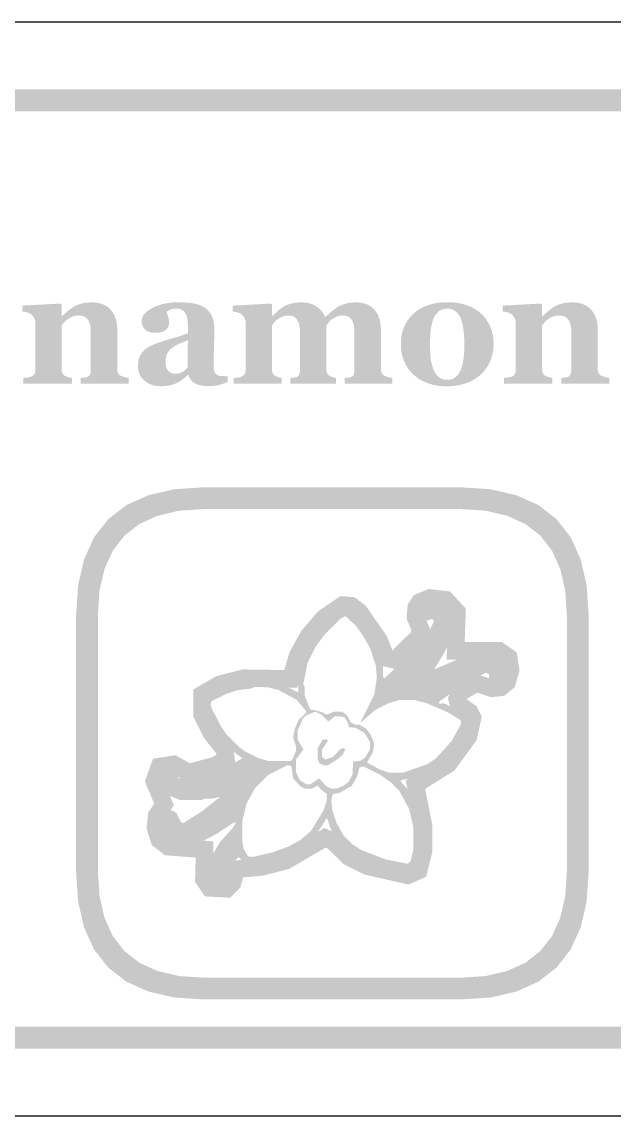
# Model space of a CAD drawing. Header units: millimetres. Extents: x 4 to 272, y 4 to 144.
# Drawn here: x 87.91 to 98.77, y 75.96 to 96.04 of the extents above; entities that cross this region are included whole.
import ezdxf

# ---------------------------------------------------------------- set-up
doc = ezdxf.new("R2010")
doc.units = ezdxf.units.MM
doc.layers.add('CUT', color=1, linetype='Continuous')
doc.layers.add('RASTER', color=7, linetype='Continuous')

msp = doc.modelspace()

# ---------------------------------------------------------------- hatches: boundary and pattern name
at = {"layer": 'RASTER'}
h = msp.add_hatch(color=7, dxfattribs=at)
h.paths.add_polyline_path([(73.2, 92.6), (73.234, 93.116), (73.338, 93.563), (73.509, 93.941), (73.75, 94.25), (74.059, 94.491), (74.438, 94.663), (74.884, 94.766), (75.4, 94.8), (132.6, 94.8), (133.116, 94.766), (133.563, 94.663), (133.941, 94.491), (134.25, 94.25), (134.491, 93.941), (134.663, 93.563), (134.766, 93.116), (134.8, 92.6), (134.8, 79.4), (134.766, 78.884), (134.663, 78.438), (134.491, 78.059), (134.25, 77.75), (133.941, 77.509), (133.563, 77.338), (133.116, 77.234), (132.6, 77.2), (75.4, 77.2), (74.884, 77.234), (74.438, 77.338), (74.059, 77.509), (73.75, 77.75), (73.509, 78.059), (73.338, 78.438), (73.234, 78.884), (73.2, 79.4)])
h.paths.add_polyline_path([(73.6, 92.6), (73.6, 79.4), (73.628, 78.978), (73.712, 78.613), (73.853, 78.303), (74.05, 78.05), (74.303, 77.853), (74.613, 77.712), (74.978, 77.628), (75.4, 77.6), (132.6, 77.6), (133.022, 77.628), (133.388, 77.712), (133.697, 77.853), (133.95, 78.05), (134.147, 78.303), (134.288, 78.613), (134.372, 78.978), (134.4, 79.4), (134.4, 92.6), (134.372, 93.022), (134.288, 93.388), (134.147, 93.697), (133.95, 93.95), (133.697, 94.147), (133.388, 94.288), (133.022, 94.372), (132.6, 94.4), (75.4, 94.4), (74.978, 94.372), (74.613, 94.288), (74.303, 94.147), (74.05, 93.95), (73.853, 93.697), (73.712, 93.388), (73.628, 93.022), (73.6, 92.6)])
for points in [[(89.867, 89.4), (88.985, 89.4), (88.985, 89.507), (88.992, 89.508), (89, 89.508), (89.008, 89.509), (89.016, 89.51), (89.025, 89.511), (89.034, 89.512), (89.043, 89.513), (89.053, 89.514), (89.062, 89.515), (89.071, 89.517), (89.08, 89.518), (89.088, 89.52), (89.095, 89.522), (89.101, 89.524), (89.107, 89.526), (89.113, 89.529), (89.12, 89.533), (89.127, 89.538), (89.133, 89.543), (89.139, 89.549), (89.144, 89.555), (89.149, 89.561), (89.153, 89.568), (89.157, 89.576), (89.16, 89.584), (89.163, 89.593), (89.165, 89.603), (89.167, 89.614), (89.168, 89.626), (89.169, 89.638), (89.17, 89.652), (89.17, 89.667), (89.17, 90.352), (89.169, 90.388), (89.166, 90.422), (89.162, 90.454), (89.156, 90.483), (89.148, 90.51), (89.139, 90.535), (89.128, 90.557), (89.115, 90.577), (89.1, 90.595), (89.084, 90.61), (89.066, 90.623), (89.047, 90.634), (89.026, 90.642), (89.003, 90.648), (88.979, 90.651), (88.953, 90.652), (88.939, 90.652), (88.924, 90.651), (88.91, 90.65), (88.897, 90.648), (88.883, 90.646), (88.87, 90.643), (88.857, 90.639), (88.844, 90.635), (88.831, 90.63), (88.819, 90.625), (88.806, 90.619), (88.794, 90.613), (88.782, 90.607), (88.769, 90.599), (88.757, 90.592), (88.745, 90.584), (88.735, 90.576), (88.725, 90.569), (88.716, 90.561), (88.707, 90.554), (88.699, 90.546), (88.691, 90.539), (88.684, 90.531), (88.677, 90.524), (88.671, 90.516), (88.665, 90.509), (88.659, 90.501), (88.653, 90.495), (88.648, 90.488), (88.643, 90.482), (88.638, 90.475), (88.634, 90.469), (88.634, 89.683), (88.634, 89.67), (88.635, 89.658), (88.636, 89.647), (88.637, 89.636), (88.64, 89.625), (88.642, 89.615), (88.645, 89.606), (88.648, 89.597), (88.652, 89.589), (88.657, 89.581), (88.662, 89.574), (88.668, 89.567), (88.674, 89.561), (88.681, 89.555), (88.689, 89.55), (88.697, 89.545), (88.703, 89.542), (88.709, 89.539), (88.716, 89.536), (88.723, 89.533), (88.731, 89.53), (88.739, 89.527), (88.747, 89.524), (88.755, 89.522), (88.764, 89.519), (88.773, 89.517), (88.782, 89.515), (88.79, 89.513), (88.799, 89.511), (88.807, 89.509), (88.816, 89.508), (88.824, 89.507), (88.824, 89.4), (87.934, 89.4), (87.934, 89.507), (87.943, 89.508), (87.952, 89.509), (87.961, 89.509), (87.97, 89.51), (87.98, 89.511), (87.989, 89.513), (87.998, 89.514), (88.008, 89.515), (88.017, 89.516), (88.026, 89.518), (88.034, 89.519), (88.042, 89.521), (88.05, 89.523), (88.057, 89.525), (88.065, 89.527), (88.071, 89.529), (88.083, 89.533), (88.093, 89.538), (88.102, 89.543), (88.111, 89.549), (88.118, 89.556), (88.125, 89.563), (88.131, 89.571), (88.136, 89.579), (88.14, 89.587), (88.143, 89.597), (88.146, 89.607), (88.149, 89.618), (88.151, 89.629), (88.152, 89.641), (88.153, 89.653), (88.153, 89.667), (88.153, 90.519), (88.153, 90.53), (88.152, 90.542), (88.15, 90.553), (88.147, 90.564), (88.144, 90.575), (88.14, 90.586), (88.135, 90.597), (88.13, 90.608), (88.124, 90.619), (88.117, 90.629), (88.11, 90.639), (88.103, 90.648), (88.095, 90.657), (88.086, 90.665), (88.078, 90.673), (88.068, 90.68), (88.062, 90.685), (88.054, 90.689), (88.047, 90.693), (88.039, 90.696), (88.03, 90.7), (88.021, 90.703), (88.012, 90.707), (88.002, 90.71), (87.992, 90.712), (87.981, 90.715), (87.97, 90.717), (87.959, 90.719), (87.948, 90.721), (87.937, 90.723), (87.925, 90.724), (87.913, 90.726), (87.913, 90.833), (88.612, 90.871), (88.634, 90.849), (88.634, 90.636), (88.64, 90.636), (88.65, 90.646), (88.661, 90.656), (88.673, 90.666), (88.685, 90.677), (88.698, 90.688), (88.711, 90.699), (88.725, 90.712), (88.739, 90.724), (88.754, 90.737), (88.768, 90.749), (88.782, 90.76), (88.796, 90.771), (88.809, 90.781), (88.822, 90.79), (88.835, 90.799), (88.848, 90.808), (88.862, 90.816), (88.877, 90.825), (88.893, 90.833), (88.91, 90.84), (88.929, 90.848), (88.948, 90.855), (88.968, 90.861), (88.99, 90.868), (89.012, 90.874), (89.034, 90.879), (89.057, 90.883), (89.081, 90.886), (89.104, 90.889), (89.128, 90.891), (89.153, 90.892), (89.177, 90.893), (89.235, 90.891), (89.289, 90.884), (89.34, 90.874), (89.386, 90.859), (89.429, 90.84), (89.468, 90.816), (89.504, 90.789), (89.535, 90.757), (89.563, 90.722), (89.588, 90.684), (89.608, 90.643), (89.625, 90.6), (89.638, 90.553), (89.647, 90.504), (89.653, 90.452), (89.655, 90.398), (89.655, 89.68), (89.655, 89.667), (89.656, 89.654), (89.657, 89.642), (89.659, 89.631), (89.661, 89.621), (89.664, 89.611), (89.667, 89.602), (89.671, 89.593), (89.675, 89.586), (89.681, 89.578), (89.687, 89.571), (89.694, 89.564), (89.702, 89.558), (89.711, 89.552), (89.72, 89.547), (89.731, 89.542), (89.737, 89.54), (89.743, 89.537), (89.75, 89.534), (89.757, 89.532), (89.765, 89.529), (89.772, 89.527), (89.78, 89.524), (89.789, 89.522), (89.798, 89.519), (89.807, 89.517), (89.816, 89.515), (89.826, 89.513), (89.836, 89.511), (89.846, 89.509), (89.856, 89.508), (89.867, 89.507)], [(94.701, 89.4), (93.828, 89.4), (93.828, 89.507), (93.836, 89.508), (93.844, 89.509), (93.853, 89.51), (93.861, 89.511), (93.87, 89.512), (93.878, 89.513), (93.887, 89.514), (93.896, 89.514), (93.904, 89.515), (93.912, 89.516), (93.92, 89.518), (93.928, 89.519), (93.935, 89.521), (93.942, 89.524), (93.948, 89.526), (93.954, 89.529), (93.962, 89.533), (93.969, 89.537), (93.975, 89.543), (93.98, 89.548), (93.985, 89.555), (93.989, 89.562), (93.993, 89.57), (93.995, 89.578), (93.997, 89.587), (93.999, 89.596), (94, 89.607), (94.002, 89.617), (94.003, 89.629), (94.003, 89.641), (94.004, 89.653), (94.004, 89.667), (94.004, 90.351), (94.003, 90.387), (94.001, 90.421), (93.996, 90.453), (93.991, 90.483), (93.983, 90.51), (93.974, 90.535), (93.963, 90.557), (93.95, 90.577), (93.936, 90.595), (93.921, 90.61), (93.904, 90.623), (93.885, 90.634), (93.866, 90.642), (93.844, 90.648), (93.822, 90.651), (93.797, 90.652), (93.782, 90.652), (93.767, 90.651), (93.752, 90.65), (93.738, 90.647), (93.724, 90.645), (93.711, 90.641), (93.698, 90.637), (93.685, 90.633), (93.673, 90.628), (93.661, 90.622), (93.65, 90.616), (93.638, 90.611), (93.627, 90.604), (93.616, 90.598), (93.606, 90.591), (93.595, 90.584), (93.585, 90.576), (93.575, 90.568), (93.566, 90.561), (93.557, 90.553), (93.55, 90.545), (93.542, 90.537), (93.535, 90.53), (93.529, 90.522), (93.524, 90.515), (93.518, 90.507), (93.513, 90.5), (93.508, 90.494), (93.503, 90.487), (93.498, 90.481), (93.494, 90.475), (93.49, 90.469), (93.49, 89.683), (93.49, 89.67), (93.491, 89.658), (93.491, 89.646), (93.493, 89.635), (93.495, 89.625), (93.497, 89.615), (93.499, 89.606), (93.502, 89.597), (93.506, 89.589), (93.51, 89.581), (93.515, 89.574), (93.52, 89.568), (93.526, 89.561), (93.533, 89.555), (93.54, 89.55), (93.548, 89.545), (93.554, 89.542), (93.56, 89.539), (93.567, 89.536), (93.573, 89.533), (93.58, 89.53), (93.587, 89.527), (93.594, 89.524), (93.602, 89.522), (93.609, 89.519), (93.617, 89.517), (93.625, 89.515), (93.633, 89.513), (93.641, 89.511), (93.649, 89.509), (93.657, 89.508), (93.666, 89.507), (93.666, 89.4), (92.829, 89.4), (92.829, 89.507), (92.836, 89.508), (92.844, 89.508), (92.852, 89.509), (92.86, 89.51), (92.868, 89.511), (92.877, 89.512), (92.887, 89.513), (92.896, 89.514), (92.906, 89.515), (92.915, 89.517), (92.923, 89.518), (92.931, 89.52), (92.938, 89.522), (92.944, 89.524), (92.95, 89.526), (92.955, 89.529), (92.962, 89.533), (92.969, 89.538), (92.975, 89.543), (92.981, 89.549), (92.985, 89.555), (92.989, 89.561), (92.993, 89.568), (92.995, 89.576), (92.998, 89.584), (93, 89.593), (93.001, 89.603), (93.003, 89.614), (93.004, 89.626), (93.004, 89.638), (93.005, 89.652), (93.005, 89.667), (93.005, 90.351), (93.004, 90.387), (93.002, 90.421), (92.997, 90.453), (92.992, 90.483), (92.984, 90.51), (92.975, 90.535), (92.964, 90.557), (92.951, 90.577), (92.937, 90.595), (92.922, 90.61), (92.905, 90.623), (92.886, 90.634), (92.867, 90.642), (92.845, 90.648), (92.823, 90.651), (92.798, 90.652), (92.783, 90.652), (92.768, 90.651), (92.753, 90.65), (92.739, 90.647), (92.725, 90.645), (92.712, 90.641), (92.699, 90.637), (92.686, 90.633), (92.674, 90.628), (92.662, 90.622), (92.651, 90.616), (92.639, 90.611), (92.628, 90.604), (92.617, 90.598), (92.607, 90.591), (92.596, 90.584), (92.586, 90.576), (92.576, 90.568), (92.567, 90.561), (92.558, 90.553), (92.551, 90.545), (92.543, 90.537), (92.536, 90.53), (92.53, 90.522), (92.525, 90.515), (92.519, 90.507), (92.514, 90.5), (92.509, 90.494), (92.504, 90.487), (92.499, 90.481), (92.495, 90.475), (92.491, 90.469), (92.491, 89.683), (92.491, 89.67), (92.492, 89.658), (92.493, 89.647), (92.494, 89.636), (92.496, 89.625), (92.498, 89.616), (92.501, 89.606), (92.504, 89.598), (92.508, 89.59), (92.512, 89.582), (92.517, 89.575), (92.522, 89.568), (92.528, 89.561), (92.535, 89.555), (92.543, 89.55), (92.551, 89.545), (92.557, 89.542), (92.563, 89.539), (92.569, 89.536), (92.576, 89.533), (92.583, 89.53), (92.59, 89.527), (92.597, 89.524), (92.604, 89.522), (92.612, 89.519), (92.619, 89.517), (92.627, 89.515), (92.635, 89.513), (92.643, 89.511), (92.651, 89.509), (92.66, 89.508), (92.668, 89.507), (92.668, 89.4), (91.791, 89.4), (91.791, 89.507), (91.8, 89.508), (91.809, 89.508), (91.819, 89.509), (91.828, 89.51), (91.838, 89.511), (91.847, 89.512), (91.856, 89.513), (91.865, 89.514), (91.874, 89.515), (91.883, 89.517), (91.891, 89.518), (91.899, 89.52), (91.907, 89.522), (91.914, 89.524), (91.921, 89.526), (91.928, 89.529), (91.939, 89.534), (91.95, 89.539), (91.959, 89.544), (91.968, 89.55), (91.975, 89.557), (91.982, 89.564), (91.988, 89.571), (91.993, 89.579), (91.997, 89.588), (92, 89.597), (92.003, 89.607), (92.006, 89.618), (92.008, 89.629), (92.009, 89.641), (92.01, 89.653), (92.01, 89.667), (92.01, 90.519), (92.01, 90.531), (92.009, 90.542), (92.007, 90.554), (92.004, 90.565), (92.001, 90.577), (91.996, 90.588), (91.991, 90.599), (91.985, 90.611), (91.979, 90.622), (91.972, 90.632), (91.965, 90.641), (91.958, 90.65), (91.95, 90.659), (91.942, 90.667), (91.934, 90.674), (91.925, 90.68), (91.918, 90.685), (91.911, 90.689), (91.904, 90.693), (91.895, 90.696), (91.887, 90.7), (91.878, 90.703), (91.868, 90.707), (91.859, 90.71), (91.848, 90.712), (91.838, 90.715), (91.827, 90.717), (91.816, 90.719), (91.805, 90.721), (91.794, 90.723), (91.782, 90.724), (91.77, 90.726), (91.77, 90.833), (92.469, 90.871), (92.491, 90.849), (92.491, 90.642), (92.497, 90.642), (92.507, 90.652), (92.518, 90.661), (92.53, 90.672), (92.541, 90.682), (92.554, 90.693), (92.567, 90.705), (92.58, 90.717), (92.594, 90.729), (92.608, 90.742), (92.622, 90.753), (92.635, 90.764), (92.649, 90.775), (92.662, 90.785), (92.675, 90.794), (92.688, 90.803), (92.7, 90.811), (92.714, 90.819), (92.729, 90.827), (92.745, 90.835), (92.762, 90.843), (92.78, 90.85), (92.799, 90.857), (92.819, 90.863), (92.839, 90.869), (92.861, 90.875), (92.883, 90.879), (92.905, 90.884), (92.928, 90.887), (92.952, 90.889), (92.976, 90.891), (93, 90.892), (93.025, 90.893), (93.066, 90.892), (93.105, 90.888), (93.143, 90.882), (93.179, 90.875), (93.213, 90.864), (93.245, 90.852), (93.276, 90.837), (93.304, 90.82), (93.331, 90.801), (93.356, 90.781), (93.379, 90.759), (93.4, 90.736), (93.419, 90.711), (93.436, 90.685), (93.451, 90.657), (93.463, 90.628), (93.477, 90.628), (93.487, 90.638), (93.499, 90.648), (93.511, 90.659), (93.524, 90.671), (93.537, 90.682), (93.551, 90.695), (93.565, 90.707), (93.581, 90.721), (93.596, 90.734), (93.611, 90.746), (93.625, 90.758), (93.64, 90.769), (93.653, 90.779), (93.667, 90.789), (93.68, 90.798), (93.693, 90.806), (93.708, 90.815), (93.724, 90.824), (93.741, 90.832), (93.758, 90.84), (93.777, 90.847), (93.797, 90.855), (93.817, 90.861), (93.839, 90.868), (93.861, 90.874), (93.884, 90.879), (93.907, 90.883), (93.931, 90.886), (93.955, 90.889), (93.979, 90.891), (94.004, 90.892), (94.029, 90.893), (94.083, 90.891), (94.133, 90.885), (94.18, 90.874), (94.225, 90.86), (94.266, 90.842), (94.303, 90.819), (94.338, 90.793), (94.369, 90.762), (94.397, 90.728), (94.422, 90.69), (94.442, 90.649), (94.459, 90.604), (94.472, 90.556), (94.481, 90.505), (94.487, 90.45), (94.489, 90.392), (94.489, 89.68), (94.489, 89.667), (94.49, 89.654), (94.491, 89.642), (94.493, 89.631), (94.495, 89.62), (94.498, 89.61), (94.501, 89.601), (94.505, 89.593), (94.509, 89.585), (94.515, 89.577), (94.521, 89.57), (94.528, 89.564), (94.535, 89.557), (94.544, 89.552), (94.553, 89.547), (94.563, 89.542), (94.57, 89.54), (94.576, 89.537), (94.583, 89.534), (94.59, 89.532), (94.597, 89.529), (94.605, 89.527), (94.613, 89.524), (94.621, 89.522), (94.63, 89.519), (94.639, 89.517), (94.649, 89.515), (94.659, 89.513), (94.669, 89.511), (94.679, 89.509), (94.69, 89.508), (94.701, 89.507)], [(98.678, 89.4), (97.796, 89.4), (97.796, 89.507), (97.804, 89.508), (97.811, 89.508), (97.819, 89.509), (97.827, 89.51), (97.836, 89.511), (97.845, 89.512), (97.854, 89.513), (97.864, 89.514), (97.873, 89.515), (97.882, 89.517), (97.891, 89.518), (97.899, 89.52), (97.906, 89.522), (97.912, 89.524), (97.918, 89.526), (97.924, 89.529), (97.931, 89.533), (97.938, 89.538), (97.944, 89.543), (97.95, 89.549), (97.955, 89.555), (97.96, 89.561), (97.964, 89.568), (97.968, 89.576), (97.971, 89.584), (97.974, 89.593), (97.976, 89.603), (97.978, 89.614), (97.979, 89.626), (97.98, 89.638), (97.981, 89.652), (97.981, 89.667), (97.981, 90.352), (97.98, 90.388), (97.978, 90.422), (97.973, 90.454), (97.967, 90.483), (97.959, 90.51), (97.95, 90.535), (97.939, 90.557), (97.926, 90.577), (97.911, 90.595), (97.895, 90.61), (97.878, 90.623), (97.858, 90.634), (97.837, 90.642), (97.814, 90.648), (97.79, 90.651), (97.764, 90.652), (97.75, 90.652), (97.735, 90.651), (97.721, 90.65), (97.708, 90.648), (97.694, 90.646), (97.681, 90.643), (97.668, 90.639), (97.655, 90.635), (97.642, 90.63), (97.63, 90.625), (97.617, 90.619), (97.605, 90.613), (97.593, 90.607), (97.58, 90.599), (97.568, 90.592), (97.556, 90.584), (97.546, 90.576), (97.536, 90.569), (97.527, 90.561), (97.518, 90.554), (97.51, 90.546), (97.502, 90.539), (97.495, 90.531), (97.488, 90.524), (97.482, 90.516), (97.476, 90.509), (97.47, 90.501), (97.464, 90.495), (97.459, 90.488), (97.454, 90.482), (97.449, 90.475), (97.445, 90.469), (97.445, 89.683), (97.445, 89.67), (97.446, 89.658), (97.447, 89.647), (97.448, 89.636), (97.451, 89.625), (97.453, 89.615), (97.456, 89.606), (97.459, 89.597), (97.463, 89.589), (97.468, 89.581), (97.473, 89.574), (97.479, 89.567), (97.485, 89.561), (97.492, 89.555), (97.5, 89.55), (97.508, 89.545), (97.514, 89.542), (97.52, 89.539), (97.527, 89.536), (97.534, 89.533), (97.542, 89.53), (97.55, 89.527), (97.558, 89.524), (97.566, 89.522), (97.575, 89.519), (97.584, 89.517), (97.593, 89.515), (97.601, 89.513), (97.61, 89.511), (97.618, 89.509), (97.627, 89.508), (97.635, 89.507), (97.635, 89.4), (96.745, 89.4), (96.745, 89.507), (96.754, 89.508), (96.763, 89.509), (96.772, 89.509), (96.781, 89.51), (96.791, 89.511), (96.8, 89.513), (96.809, 89.514), (96.819, 89.515), (96.828, 89.516), (96.837, 89.518), (96.845, 89.519), (96.853, 89.521), (96.861, 89.523), (96.868, 89.525), (96.876, 89.527), (96.882, 89.529), (96.894, 89.533), (96.904, 89.538), (96.913, 89.543), (96.922, 89.549), (96.929, 89.556), (96.936, 89.563), (96.942, 89.571), (96.947, 89.579), (96.951, 89.587), (96.954, 89.597), (96.957, 89.607), (96.96, 89.618), (96.962, 89.629), (96.963, 89.641), (96.964, 89.653), (96.964, 89.667), (96.964, 90.519), (96.964, 90.53), (96.963, 90.542), (96.961, 90.553), (96.958, 90.564), (96.955, 90.575), (96.951, 90.586), (96.946, 90.597), (96.941, 90.608), (96.935, 90.619), (96.928, 90.629), (96.921, 90.639), (96.914, 90.648), (96.906, 90.657), (96.898, 90.665), (96.889, 90.673), (96.879, 90.68), (96.873, 90.685), (96.865, 90.689), (96.858, 90.693), (96.85, 90.696), (96.841, 90.7), (96.832, 90.703), (96.823, 90.707), (96.813, 90.71), (96.803, 90.712), (96.792, 90.715), (96.781, 90.717), (96.77, 90.719), (96.759, 90.721), (96.748, 90.723), (96.736, 90.724), (96.724, 90.726), (96.724, 90.833), (97.423, 90.871), (97.445, 90.849), (97.445, 90.636), (97.451, 90.636), (97.461, 90.646), (97.472, 90.656), (97.484, 90.666), (97.496, 90.677), (97.509, 90.688), (97.522, 90.699), (97.536, 90.712), (97.55, 90.724), (97.565, 90.737), (97.579, 90.749), (97.593, 90.76), (97.607, 90.771), (97.62, 90.781), (97.633, 90.79), (97.646, 90.799), (97.659, 90.808), (97.673, 90.816), (97.688, 90.825), (97.704, 90.833), (97.721, 90.84), (97.74, 90.848), (97.759, 90.855), (97.779, 90.861), (97.801, 90.868), (97.823, 90.874), (97.845, 90.879), (97.868, 90.883), (97.892, 90.886), (97.915, 90.889), (97.939, 90.891), (97.964, 90.892), (97.988, 90.893), (98.046, 90.891), (98.1, 90.884), (98.151, 90.874), (98.197, 90.859), (98.24, 90.84), (98.279, 90.816), (98.315, 90.789), (98.346, 90.757), (98.374, 90.722), (98.399, 90.684), (98.419, 90.643), (98.436, 90.6), (98.449, 90.553), (98.458, 90.504), (98.464, 90.452), (98.466, 90.398), (98.466, 89.68), (98.466, 89.667), (98.467, 89.654), (98.468, 89.642), (98.47, 89.631), (98.472, 89.621), (98.475, 89.611), (98.478, 89.602), (98.482, 89.593), (98.486, 89.586), (98.492, 89.578), (98.498, 89.571), (98.505, 89.564), (98.513, 89.558), (98.522, 89.552), (98.531, 89.547), (98.542, 89.542), (98.548, 89.54), (98.554, 89.537), (98.561, 89.534), (98.568, 89.532), (98.576, 89.529), (98.583, 89.527), (98.591, 89.524), (98.6, 89.522), (98.609, 89.519), (98.618, 89.517), (98.627, 89.515), (98.637, 89.513), (98.647, 89.511), (98.657, 89.509), (98.667, 89.508), (98.678, 89.507)]]:
    msp.add_hatch(color=7, dxfattribs=at).paths.add_polyline_path(points)
h = msp.add_hatch(color=7, dxfattribs=at)
h.paths.add_polyline_path([(91.678, 89.431), (91.661, 89.424), (91.644, 89.417), (91.626, 89.411), (91.607, 89.404), (91.588, 89.398), (91.568, 89.391), (91.547, 89.385), (91.525, 89.379), (91.503, 89.374), (91.481, 89.369), (91.458, 89.365), (91.435, 89.362), (91.412, 89.359), (91.388, 89.358), (91.364, 89.356), (91.339, 89.356), (91.296, 89.357), (91.255, 89.359), (91.218, 89.364), (91.183, 89.369), (91.151, 89.377), (91.123, 89.386), (91.097, 89.397), (91.074, 89.41), (91.054, 89.424), (91.035, 89.439), (91.018, 89.456), (91.003, 89.475), (90.989, 89.494), (90.977, 89.516), (90.967, 89.538), (90.958, 89.563), (90.95, 89.563), (90.937, 89.55), (90.925, 89.539), (90.913, 89.527), (90.901, 89.516), (90.889, 89.506), (90.877, 89.496), (90.865, 89.487), (90.854, 89.478), (90.842, 89.469), (90.83, 89.461), (90.818, 89.453), (90.806, 89.445), (90.794, 89.438), (90.781, 89.431), (90.768, 89.424), (90.755, 89.418), (90.738, 89.41), (90.721, 89.403), (90.704, 89.396), (90.687, 89.39), (90.671, 89.384), (90.654, 89.379), (90.638, 89.374), (90.622, 89.37), (90.606, 89.366), (90.587, 89.363), (90.567, 89.361), (90.546, 89.358), (90.523, 89.357), (90.498, 89.356), (90.472, 89.355), (90.444, 89.355), (90.403, 89.356), (90.362, 89.361), (90.324, 89.369), (90.287, 89.38), (90.251, 89.394), (90.217, 89.411), (90.185, 89.431), (90.154, 89.455), (90.126, 89.481), (90.102, 89.509), (90.081, 89.539), (90.064, 89.572), (90.051, 89.606), (90.042, 89.642), (90.036, 89.68), (90.034, 89.721), (90.035, 89.744), (90.036, 89.767), (90.038, 89.788), (90.041, 89.809), (90.044, 89.829), (90.049, 89.848), (90.054, 89.866), (90.061, 89.883), (90.067, 89.899), (90.075, 89.915), (90.083, 89.93), (90.092, 89.945), (90.102, 89.96), (90.112, 89.974), (90.124, 89.988), (90.135, 90.001), (90.146, 90.012), (90.158, 90.023), (90.17, 90.033), (90.183, 90.043), (90.196, 90.053), (90.209, 90.062), (90.223, 90.07), (90.237, 90.078), (90.252, 90.086), (90.267, 90.093), (90.282, 90.101), (90.298, 90.108), (90.314, 90.115), (90.33, 90.122), (90.347, 90.129), (90.364, 90.135), (90.398, 90.147), (90.433, 90.16), (90.47, 90.172), (90.509, 90.185), (90.549, 90.197), (90.591, 90.21), (90.635, 90.223), (90.68, 90.236), (90.725, 90.249), (90.766, 90.261), (90.805, 90.273), (90.84, 90.285), (90.872, 90.296), (90.901, 90.308), (90.927, 90.318), (90.95, 90.329), (90.95, 90.469), (90.95, 90.479), (90.949, 90.489), (90.949, 90.5), (90.948, 90.512), (90.947, 90.524), (90.946, 90.537), (90.945, 90.551), (90.944, 90.566), (90.942, 90.581), (90.94, 90.595), (90.938, 90.608), (90.935, 90.621), (90.931, 90.634), (90.928, 90.645), (90.924, 90.657), (90.919, 90.667), (90.913, 90.679), (90.907, 90.69), (90.9, 90.7), (90.893, 90.71), (90.884, 90.72), (90.875, 90.729), (90.865, 90.738), (90.854, 90.746), (90.843, 90.754), (90.831, 90.76), (90.818, 90.766), (90.804, 90.77), (90.789, 90.774), (90.773, 90.776), (90.756, 90.778), (90.739, 90.778), (90.723, 90.778), (90.708, 90.777), (90.693, 90.776), (90.68, 90.774), (90.667, 90.771), (90.654, 90.768), (90.642, 90.764), (90.631, 90.76), (90.621, 90.756), (90.611, 90.751), (90.601, 90.746), (90.592, 90.742), (90.584, 90.737), (90.576, 90.732), (90.568, 90.728), (90.562, 90.723), (90.563, 90.715), (90.565, 90.706), (90.567, 90.696), (90.57, 90.686), (90.573, 90.674), (90.577, 90.662), (90.582, 90.648), (90.586, 90.633), (90.591, 90.618), (90.595, 90.604), (90.599, 90.589), (90.602, 90.574), (90.604, 90.56), (90.606, 90.546), (90.607, 90.532), (90.607, 90.518), (90.607, 90.511), (90.606, 90.504), (90.605, 90.497), (90.604, 90.49), (90.602, 90.482), (90.6, 90.473), (90.597, 90.465), (90.594, 90.455), (90.59, 90.446), (90.586, 90.438), (90.582, 90.43), (90.578, 90.422), (90.573, 90.415), (90.567, 90.408), (90.562, 90.402), (90.556, 90.396), (90.547, 90.389), (90.538, 90.382), (90.529, 90.376), (90.52, 90.37), (90.51, 90.365), (90.501, 90.36), (90.491, 90.355), (90.48, 90.351), (90.469, 90.347), (90.457, 90.344), (90.443, 90.341), (90.427, 90.339), (90.411, 90.337), (90.392, 90.336), (90.373, 90.335), (90.352, 90.335), (90.322, 90.335), (90.294, 90.338), (90.268, 90.343), (90.244, 90.349), (90.222, 90.358), (90.201, 90.368), (90.183, 90.38), (90.166, 90.394), (90.151, 90.409), (90.138, 90.426), (90.128, 90.443), (90.119, 90.462), (90.112, 90.482), (90.107, 90.503), (90.104, 90.525), (90.103, 90.548), (90.104, 90.569), (90.107, 90.588), (90.112, 90.608), (90.119, 90.626), (90.128, 90.644), (90.14, 90.662), (90.153, 90.679), (90.168, 90.696), (90.185, 90.712), (90.203, 90.727), (90.221, 90.741), (90.241, 90.755), (90.261, 90.768), (90.282, 90.781), (90.304, 90.792), (90.327, 90.803), (90.351, 90.814), (90.375, 90.824), (90.4, 90.833), (90.426, 90.842), (90.453, 90.851), (90.481, 90.858), (90.51, 90.865), (90.54, 90.871), (90.569, 90.877), (90.599, 90.882), (90.627, 90.886), (90.655, 90.89), (90.683, 90.892), (90.71, 90.894), (90.736, 90.895), (90.762, 90.896), (90.797, 90.895), (90.832, 90.895), (90.865, 90.893), (90.898, 90.891), (90.931, 90.889), (90.962, 90.886), (90.993, 90.883), (91.023, 90.879), (91.052, 90.874), (91.081, 90.868), (91.109, 90.861), (91.136, 90.853), (91.162, 90.844), (91.188, 90.833), (91.213, 90.822), (91.237, 90.809), (91.259, 90.796), (91.28, 90.781), (91.3, 90.764), (91.318, 90.746), (91.336, 90.727), (91.352, 90.706), (91.367, 90.684), (91.381, 90.66), (91.394, 90.635), (91.404, 90.608), (91.414, 90.579), (91.421, 90.548), (91.427, 90.516), (91.431, 90.481), (91.434, 90.445), (91.435, 90.406), (91.434, 90.364), (91.434, 90.32), (91.434, 90.274), (91.433, 90.225), (91.432, 90.175), (91.431, 90.123), (91.43, 90.07), (91.428, 90.014), (91.426, 89.959), (91.425, 89.91), (91.424, 89.865), (91.423, 89.826), (91.422, 89.791), (91.422, 89.761), (91.421, 89.735), (91.421, 89.715), (91.422, 89.699), (91.423, 89.684), (91.424, 89.669), (91.426, 89.656), (91.429, 89.643), (91.433, 89.632), (91.437, 89.621), (91.441, 89.611), (91.446, 89.602), (91.452, 89.593), (91.459, 89.585), (91.466, 89.578), (91.474, 89.571), (91.483, 89.565), (91.492, 89.559), (91.502, 89.554), (91.509, 89.551), (91.516, 89.549), (91.525, 89.546), (91.534, 89.544), (91.544, 89.543), (91.555, 89.542), (91.567, 89.541), (91.58, 89.54), (91.594, 89.539), (91.606, 89.539), (91.619, 89.539), (91.631, 89.538), (91.643, 89.538), (91.655, 89.538), (91.667, 89.538), (91.678, 89.538)])
h.paths.add_polyline_path([(90.95, 90.194), (90.929, 90.187), (90.909, 90.18), (90.888, 90.172), (90.868, 90.164), (90.848, 90.156), (90.827, 90.148), (90.807, 90.139), (90.787, 90.13), (90.767, 90.121), (90.749, 90.112), (90.731, 90.103), (90.714, 90.093), (90.698, 90.084), (90.683, 90.074), (90.669, 90.065), (90.655, 90.055), (90.642, 90.044), (90.63, 90.033), (90.618, 90.021), (90.607, 90.008), (90.597, 89.995), (90.587, 89.98), (90.578, 89.966), (90.57, 89.95), (90.563, 89.934), (90.557, 89.917), (90.552, 89.899), (90.547, 89.881), (90.544, 89.862), (90.541, 89.842), (90.54, 89.821), (90.54, 89.8), (90.54, 89.772), (90.543, 89.747), (90.547, 89.723), (90.553, 89.701), (90.56, 89.682), (90.569, 89.664), (90.579, 89.648), (90.592, 89.634), (90.605, 89.622), (90.619, 89.612), (90.634, 89.603), (90.65, 89.596), (90.666, 89.59), (90.683, 89.586), (90.701, 89.584), (90.72, 89.583), (90.739, 89.584), (90.758, 89.585), (90.776, 89.588), (90.793, 89.591), (90.809, 89.596), (90.825, 89.602), (90.839, 89.608), (90.852, 89.616), (90.865, 89.625), (90.878, 89.634), (90.89, 89.643), (90.901, 89.653), (90.912, 89.663), (90.923, 89.674), (90.934, 89.686), (90.944, 89.697)])
h = msp.add_hatch(color=7, dxfattribs=at)
h.paths.add_polyline_path([(96.333, 90.68), (96.359, 90.654), (96.384, 90.627), (96.407, 90.599), (96.429, 90.569), (96.448, 90.538), (96.467, 90.506), (96.483, 90.473), (96.499, 90.439), (96.512, 90.403), (96.524, 90.367), (96.533, 90.33), (96.541, 90.292), (96.548, 90.254), (96.552, 90.214), (96.555, 90.175), (96.556, 90.134), (96.555, 90.094), (96.552, 90.054), (96.548, 90.015), (96.542, 89.976), (96.534, 89.938), (96.524, 89.9), (96.512, 89.863), (96.499, 89.827), (96.484, 89.792), (96.468, 89.757), (96.45, 89.725), (96.43, 89.693), (96.408, 89.663), (96.385, 89.634), (96.361, 89.606), (96.334, 89.58), (96.305, 89.554), (96.274, 89.528), (96.241, 89.505), (96.208, 89.483), (96.172, 89.463), (96.136, 89.444), (96.098, 89.427), (96.058, 89.412), (96.018, 89.398), (95.975, 89.386), (95.932, 89.376), (95.886, 89.368), (95.84, 89.361), (95.792, 89.357), (95.742, 89.354), (95.691, 89.353), (95.647, 89.354), (95.604, 89.356), (95.561, 89.36), (95.52, 89.366), (95.479, 89.373), (95.439, 89.382), (95.401, 89.392), (95.363, 89.404), (95.326, 89.418), (95.29, 89.433), (95.255, 89.45), (95.221, 89.468), (95.188, 89.489), (95.157, 89.51), (95.126, 89.533), (95.097, 89.558), (95.07, 89.583), (95.044, 89.61), (95.02, 89.638), (94.997, 89.668), (94.976, 89.699), (94.956, 89.731), (94.938, 89.765), (94.921, 89.801), (94.906, 89.837), (94.893, 89.875), (94.882, 89.914), (94.873, 89.954), (94.866, 89.994), (94.86, 90.036), (94.857, 90.079), (94.856, 90.124), (94.857, 90.167), (94.86, 90.209), (94.864, 90.25), (94.871, 90.29), (94.878, 90.328), (94.888, 90.365), (94.9, 90.402), (94.913, 90.436), (94.928, 90.47), (94.945, 90.503), (94.963, 90.535), (94.983, 90.566), (95.005, 90.596), (95.029, 90.625), (95.055, 90.653), (95.082, 90.68), (95.11, 90.705), (95.139, 90.729), (95.17, 90.751), (95.203, 90.771), (95.237, 90.79), (95.273, 90.808), (95.31, 90.824), (95.349, 90.839), (95.39, 90.852), (95.431, 90.864), (95.474, 90.874), (95.518, 90.882), (95.563, 90.888), (95.609, 90.892), (95.656, 90.895), (95.705, 90.896), (95.755, 90.895), (95.804, 90.892), (95.851, 90.888), (95.897, 90.882), (95.942, 90.874), (95.985, 90.864), (96.026, 90.852), (96.066, 90.839), (96.104, 90.824), (96.141, 90.808), (96.176, 90.79), (96.211, 90.771), (96.243, 90.751), (96.275, 90.729), (96.304, 90.705), (96.333, 90.68)])
h.paths.add_polyline_path([(95.958, 89.665), (95.966, 89.686), (95.973, 89.708), (95.98, 89.732), (95.986, 89.756), (95.992, 89.781), (95.997, 89.808), (96.002, 89.836), (96.006, 89.864), (96.009, 89.894), (96.012, 89.925), (96.015, 89.958), (96.017, 89.991), (96.019, 90.026), (96.02, 90.062), (96.021, 90.099), (96.021, 90.137), (96.021, 90.163), (96.02, 90.19), (96.019, 90.218), (96.017, 90.247), (96.015, 90.276), (96.013, 90.307), (96.01, 90.339), (96.006, 90.371), (96.002, 90.403), (95.998, 90.434), (95.993, 90.462), (95.988, 90.489), (95.982, 90.514), (95.976, 90.538), (95.969, 90.559), (95.962, 90.579), (95.953, 90.602), (95.943, 90.623), (95.932, 90.643), (95.92, 90.662), (95.908, 90.679), (95.894, 90.695), (95.88, 90.71), (95.865, 90.724), (95.849, 90.737), (95.832, 90.747), (95.814, 90.756), (95.794, 90.764), (95.774, 90.77), (95.753, 90.774), (95.731, 90.776), (95.708, 90.777), (95.682, 90.776), (95.658, 90.773), (95.635, 90.769), (95.614, 90.763), (95.594, 90.755), (95.575, 90.745), (95.557, 90.733), (95.541, 90.72), (95.526, 90.705), (95.512, 90.689), (95.499, 90.672), (95.486, 90.654), (95.475, 90.635), (95.464, 90.615), (95.454, 90.594), (95.445, 90.572), (95.438, 90.551), (95.431, 90.528), (95.425, 90.505), (95.419, 90.481), (95.414, 90.456), (95.41, 90.431), (95.406, 90.404), (95.403, 90.376), (95.4, 90.348), (95.398, 90.32), (95.396, 90.291), (95.394, 90.262), (95.393, 90.233), (95.392, 90.203), (95.391, 90.173), (95.391, 90.143), (95.391, 90.104), (95.392, 90.066), (95.393, 90.031), (95.394, 89.997), (95.395, 89.965), (95.397, 89.934), (95.399, 89.905), (95.401, 89.878), (95.404, 89.852), (95.408, 89.826), (95.413, 89.8), (95.419, 89.773), (95.426, 89.747), (95.433, 89.721), (95.442, 89.694), (95.451, 89.668), (95.46, 89.646), (95.47, 89.625), (95.481, 89.605), (95.492, 89.587), (95.505, 89.569), (95.518, 89.553), (95.533, 89.538), (95.548, 89.525), (95.564, 89.512), (95.581, 89.501), (95.6, 89.492), (95.619, 89.485), (95.64, 89.479), (95.661, 89.475), (95.684, 89.473), (95.708, 89.472), (95.729, 89.473), (95.75, 89.475), (95.77, 89.479), (95.789, 89.484), (95.808, 89.491), (95.825, 89.499), (95.842, 89.509), (95.858, 89.521), (95.874, 89.534), (95.888, 89.548), (95.902, 89.564), (95.915, 89.581), (95.927, 89.6), (95.938, 89.62), (95.948, 89.642), (95.958, 89.665)])
h = msp.add_hatch(color=7, dxfattribs=at)
h.paths.add_polyline_path([(88.9, 85.15), (88.937, 85.701), (89.047, 86.178), (89.23, 86.582), (89.488, 86.913), (89.818, 87.17), (90.222, 87.353), (90.699, 87.463), (91.25, 87.5), (95.95, 87.5), (96.501, 87.463), (96.978, 87.353), (97.382, 87.17), (97.712, 86.913), (97.97, 86.582), (98.153, 86.178), (98.263, 85.701), (98.3, 85.15), (98.3, 80.45), (98.263, 79.899), (98.153, 79.422), (97.97, 79.018), (97.713, 78.688), (97.382, 78.43), (96.978, 78.247), (96.501, 78.137), (95.95, 78.1), (91.25, 78.1), (90.699, 78.137), (90.222, 78.247), (89.818, 78.43), (89.488, 78.688), (89.23, 79.018), (89.047, 79.422), (88.937, 79.899), (88.9, 80.45)])
h.paths.add_polyline_path([(89.3, 85.15), (89.3, 80.45), (89.33, 79.993), (89.422, 79.597), (89.574, 79.262), (89.788, 78.988), (90.062, 78.774), (90.397, 78.622), (90.793, 78.53), (91.25, 78.5), (95.95, 78.5), (96.407, 78.53), (96.803, 78.622), (97.138, 78.774), (97.413, 78.988), (97.626, 79.262), (97.778, 79.597), (97.87, 79.993), (97.9, 80.45), (97.9, 85.15), (97.87, 85.607), (97.778, 86.003), (97.626, 86.338), (97.413, 86.613), (97.138, 86.826), (96.803, 86.978), (96.407, 87.07), (95.95, 87.1), (91.25, 87.1), (90.793, 87.07), (90.397, 86.978), (90.062, 86.826), (89.788, 86.613), (89.574, 86.338), (89.422, 86.003), (89.33, 85.607), (89.3, 85.15)])
h = msp.add_hatch(color=7, dxfattribs=at)
h.paths.add_polyline_path([(95.368, 85.633), (95.757, 85.587), (96.047, 85.275), (96.026, 84.659), (96.708, 84.659), (96.978, 84.473), (97.032, 84.142), (96.945, 83.831), (96.751, 83.673), (96.511, 83.648), (96.257, 83.73), (96.061, 83.617), (96.057, 83.607), (96.054, 83.617), (96.244, 83.482), (96.34, 83.29), (96.246, 82.861), (95.839, 82.302), (95.302, 81.964), (95.433, 81.296), (95.433, 80.809), (95.319, 80.353), (94.997, 80.209), (94.19, 80.392), (93.814, 80.579), (93.506, 80.876), (93.477, 80.889), (92.807, 80.496), (92.328, 80.373), (91.962, 80.341), (91.913, 80.156), (91.726, 79.969), (91.261, 79.992), (91.082, 80.261), (91.093, 80.704), (90.53, 80.747), (90.287, 80.935), (90.193, 81.237), (90.221, 81.526), (90.332, 81.697), (90.16, 82.103), (90.312, 82.52), (90.723, 82.582), (90.988, 82.435), (91.404, 82.548), (91.475, 82.593), (91.471, 82.615), (91.252, 82.889), (91.049, 83.292), (91.049, 83.789), (91.466, 84.032), (91.953, 84.157), (92.717, 84.146), (92.815, 84.477), (93.031, 84.865), (93.337, 85.223), (93.75, 85.504), (94.011, 85.481), (94.216, 85.32), (94.599, 84.767), (94.703, 84.504), (94.699, 84.505), (95.036, 84.837), (95.05, 84.884), (94.959, 85.089), (94.982, 85.352), (95.095, 85.522)])
h.paths.add_polyline_path([(95.412, 85.306), (95.307, 85.263), (95.293, 85.242), (95.285, 85.143), (95.39, 84.907), (95.319, 84.667), (94.8, 84.154), (94.467, 84.229), (94.315, 84.615), (93.98, 85.098), (93.888, 85.171), (93.836, 85.175), (93.552, 84.983), (93.295, 84.681), (93.112, 84.352), (92.955, 83.822), (91.991, 83.837), (91.589, 83.733), (91.369, 83.605), (91.369, 83.368), (91.522, 83.063), (91.776, 82.747), (91.82, 82.435), (91.535, 82.251), (90.946, 82.093), (90.663, 82.249), (90.548, 82.232), (90.504, 82.111), (90.693, 81.666), (90.532, 81.418), (90.518, 81.27), (90.563, 81.126), (90.65, 81.059), (91.42, 81.001), (91.405, 80.354), (91.438, 80.304), (91.601, 80.296), (91.626, 80.321), (91.71, 80.641), (92.274, 80.689), (92.684, 80.795), (93.454, 81.247), (93.686, 81.147), (94, 80.844), (94.298, 80.696), (94.964, 80.545), (95.046, 80.581), (95.113, 80.848), (95.113, 81.265), (94.946, 82.118), (95.616, 82.54), (95.948, 82.995), (96.003, 83.248), (95.993, 83.268), (95.779, 83.42), (95.717, 83.627), (95.809, 83.84), (96.219, 84.078), (96.545, 83.973), (96.623, 83.981), (96.664, 84.014), (96.704, 84.16), (96.684, 84.287), (96.608, 84.339), (95.695, 84.339), (95.722, 85.154), (95.603, 85.283), (95.412, 85.306)])
h = msp.add_hatch(color=7, dxfattribs=at)
h.paths.add_polyline_path([(95.414, 85.393), (95.566, 85.401), (95.653, 85.355), (95.76, 85.276), (95.831, 85.135), (95.831, 84.895), (95.805, 84.789), (95.653, 84.462), (95.467, 84.159), (96.017, 84.39), (96.363, 84.47), (96.576, 84.444), (96.716, 84.372), (96.77, 84.319), (96.815, 84.204), (96.754, 84), (96.663, 83.904), (96.629, 83.885), (96.488, 83.904), (96.469, 84.071), (96.416, 84.098), (96.063, 83.92), (95.547, 83.558), (95.573, 83.521), (95.619, 83.54), (95.698, 83.513), (95.946, 83.388), (96.079, 83.282), (96.097, 83.168), (96.044, 83.035), (95.946, 82.841), (95.813, 82.655), (95.547, 82.389), (95.3, 82.237), (95.087, 82.158), (94.874, 82.131), (94.848, 82.104), (94.962, 81.98), (95.087, 81.732), (95.193, 81.307), (95.193, 80.802), (95.095, 80.502), (95.007, 80.456), (94.795, 80.483), (94.236, 80.642), (93.989, 80.767), (93.67, 81.06), (93.572, 81.227), (93.5, 81.432), (93.261, 81.06), (92.995, 80.874), (92.695, 80.722), (92.163, 80.589), (92.004, 80.589), (91.879, 80.714), (91.756, 80.597), (91.685, 80.483), (91.711, 80.377), (91.693, 80.262), (91.552, 80.164), (91.411, 80.209), (91.313, 80.35), (91.313, 80.536), (91.366, 80.696), (91.544, 80.996), (91.772, 81.246), (91.836, 81.352), (91.783, 81.342), (91.48, 81.14), (91.233, 81.015), (90.967, 80.935), (90.728, 80.935), (90.56, 81.007), (90.454, 81.14), (90.409, 81.28), (90.454, 81.448), (90.497, 81.512), (90.568, 81.546), (90.648, 81.573), (90.736, 81.528), (90.826, 81.352), (90.861, 81.334), (91.188, 81.538), (91.544, 81.82), (91.392, 81.785), (91.259, 81.785), (91.206, 81.759), (90.808, 81.759), (90.507, 81.884), (90.409, 82.051), (90.409, 82.184), (90.454, 82.272), (90.534, 82.352), (90.621, 82.37), (90.709, 82.325), (90.773, 82.176), (90.808, 82.158), (90.94, 82.158), (91.339, 82.264), (91.818, 82.45), (91.95, 82.53), (91.81, 82.628), (91.597, 82.841), (91.464, 83.027), (91.366, 83.194), (91.259, 83.46), (91.278, 83.628), (91.411, 83.734), (91.578, 83.806), (91.818, 83.885), (92.083, 83.939), (92.456, 83.939), (92.721, 83.859), (92.979, 83.734), (92.961, 84.098), (93.04, 84.364), (93.165, 84.611), (93.272, 84.771), (93.564, 85.09), (93.838, 85.268), (93.952, 85.222), (94.058, 85.116), (94.324, 84.744), (94.502, 84.337), (94.529, 84.231), (94.529, 84.018), (94.555, 83.992), (95.175, 84.595), (95.387, 84.888), (95.459, 85.028), (95.451, 85.074), (95.406, 85.082), (95.353, 85.055), (95.239, 85.074), (95.193, 85.135), (95.193, 85.214), (95.265, 85.329)])
h.paths.add_polyline_path([(93.838, 85.135), (93.75, 85.09), (93.458, 84.797), (93.298, 84.584), (93.147, 84.284), (93.067, 83.885), (93.093, 83.832), (93.093, 83.673), (93.192, 83.426), (93.386, 83.38), (93.492, 83.327), (93.625, 83.38), (93.785, 83.38), (93.872, 83.309), (93.936, 83.186), (94.024, 83.141), (94.104, 83.141), (94.218, 83.069), (94.298, 82.963), (94.369, 82.796), (94.343, 82.636), (94.236, 82.45), (94.476, 82.317), (94.635, 82.264), (94.901, 82.264), (95.334, 82.415), (95.494, 82.522), (95.786, 82.841), (95.964, 83.168), (95.946, 83.229), (95.733, 83.362), (95.326, 83.54), (95.114, 83.593), (94.821, 83.593), (94.635, 83.54), (94.388, 83.415), (94.112, 83.176), (94.369, 83.699), (94.415, 84), (94.396, 84.231), (94.29, 84.55), (94.165, 84.771), (94.032, 84.957)])
h.paths.add_polyline_path([(92.163, 83.832), (92.11, 83.806), (91.871, 83.779), (91.632, 83.699), (91.384, 83.574), (91.366, 83.513), (91.392, 83.434), (91.544, 83.133), (91.65, 82.974), (91.889, 82.734), (91.996, 82.655), (92.243, 82.53), (92.429, 82.477), (92.828, 82.477), (92.862, 82.495), (92.934, 82.663), (92.934, 82.742), (92.881, 82.902), (92.907, 83.061), (92.979, 83.229), (93.101, 83.346), (93.12, 83.38), (93.101, 83.415), (92.942, 83.601), (92.615, 83.779), (92.402, 83.832)])
h.paths.add_polyline_path([(93.28, 83.38), (93.112, 83.309), (93.059, 83.255), (92.961, 83.035), (92.961, 82.875), (93.067, 82.689), (92.934, 82.503), (92.934, 82.264), (93.006, 82.123), (93.12, 82.051), (93.2, 82.051), (93.359, 82.158), (93.484, 82.017), (93.572, 81.972), (93.678, 81.972), (93.793, 82.017), (93.899, 82.096), (93.971, 82.237), (93.979, 82.469), (94.104, 82.477), (94.202, 82.538), (94.29, 82.689), (94.29, 82.822), (94.191, 82.99), (94.024, 83.088), (93.899, 83.096), (93.891, 83.168), (93.819, 83.282), (93.652, 83.301), (93.527, 83.202), (93.394, 83.335)])
h.paths.add_polyline_path([(93.42, 82.867), (93.492, 82.875), (93.519, 82.849), (93.412, 82.689), (93.412, 82.556), (93.466, 82.503), (93.606, 82.548), (93.75, 82.697), (93.811, 82.716), (93.838, 82.689), (93.793, 82.602), (93.713, 82.522), (93.519, 82.397), (93.439, 82.397), (93.367, 82.431), (93.333, 82.503), (93.333, 82.716)])
h.paths.add_polyline_path([(92.775, 82.397), (92.421, 82.219), (92.182, 81.98), (92.03, 81.706), (91.95, 81.387), (91.95, 80.988), (91.977, 80.855), (92.057, 80.722), (92.163, 80.722), (92.509, 80.802), (92.801, 80.908), (93.022, 81.033), (93.208, 81.193), (93.439, 81.573), (93.492, 81.732), (93.5, 81.873), (93.404, 81.937), (93.333, 82.025), (93.226, 81.972), (93.093, 81.972), (93.006, 82.017), (92.881, 82.158), (92.846, 82.389)])
h.paths.add_polyline_path([(94.13, 82.37), (94.096, 82.352), (94.05, 82.184), (93.952, 82.017), (93.731, 81.892), (93.617, 81.873), (93.599, 81.839), (93.58, 81.751), (93.599, 81.573), (93.678, 81.334), (93.803, 81.113), (93.963, 80.953), (94.122, 80.847), (94.582, 80.669), (94.981, 80.589), (95.034, 80.642), (95.087, 80.855), (95.087, 81.254), (95.007, 81.599), (94.829, 81.926), (94.67, 82.086), (94.484, 82.219), (94.183, 82.37)])

# ---------------------------------------------------------------- linework, layer by layer
at = {"layer": 'CUT'}
for points in [[(74.999, 96.04), (133.001, 96.04)], [(133.001, 75.96), (74.999, 75.96)]]:
    msp.add_lwpolyline(points, dxfattribs=at)

doc.saveas('drawing.dxf')
